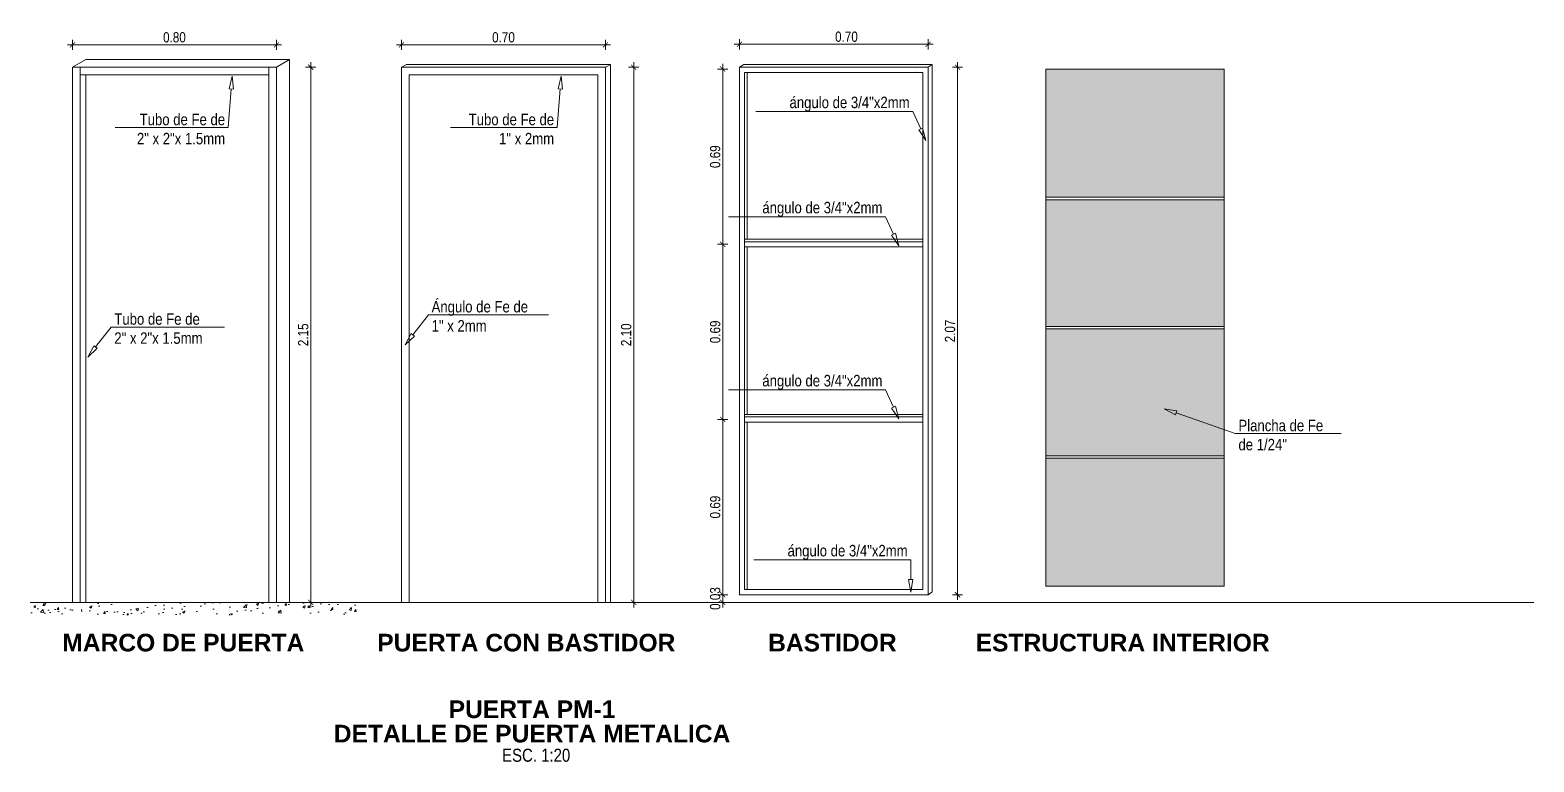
# Model space of a CAD drawing. Header units: metres. Extents: x 116.6 to 157, y -0.9 to 78.1.
# Drawn here: x 144.31 to 150.21, y 64.59 to 67.46 of the extents above; entities that cross this region are included whole.
import ezdxf
from ezdxf import colors
from ezdxf.entities.mleader import LeaderData, LeaderLine
from ezdxf.enums import TextEntityAlignment as Align
from ezdxf.math import Vec2, Vec3

# ---------------------------------------------------------------- set-up
doc = ezdxf.new("R2010")
doc.units = ezdxf.units.M
doc.layers.get('0').update_dxf_attribs({"color": 253})
doc.layers.get('Defpoints').update_dxf_attribs({"color": 30, "lineweight": 9})
for name, color, linetype, lineweight in [('-Acero techos', 252, 'Continuous', 13), ('-Achurado', 251, 'Continuous', 5), ('-Acotado', 251, 'Continuous', 5), ('-Textos', 7, 'Continuous', 20), ('FIC-2ES_VEREDA', 253, 'Continuous', 5)]:
    doc.layers.add(name, color=color, linetype=linetype, lineweight=lineweight)
doc.layers.add('G-TEXTOS-TITULOS', color=4, linetype='Continuous')
doc.styles.add('-Arial Narrow', font='ARIALN.TTF')
doc.styles.add('25-TITULO', font='arialbd.ttf', dxfattribs={"height": 0.1})
doc.dimstyles.new('Esc 1_20n', dxfattribs={"dimscale": 0.02, "dimtxt": 2, "dimasz": 1, "dimexe": 1, "dimexo": 1, "dimgap": 0.45, "dimtad": 1, "dimtoh": 1, "dimzin": 3, "dimdsep": 46, "dimtxsty": '-Arial Narrow', "dimblk": 'ARCHTICK', "dimcen": 1, "dimdle": 1, "dimclrd": 252, "dimclre": 252, "dimclrt": 252, "dimadec": 0, "dimazin": 0, "dimtfac": 1, "dimtix": 1, "dimtmove": 1, "dimatfit": 2, "dimldrblk": 'ARCHTICK', "dimfxl": 1, "dimfxlon": 1, "dimtolj": 2, "dimlwd": 5, "dimlwe": 5, "dimarcsym": 0})

# ---------------------------------------------------------------- blocks, each defined once
blk = doc.blocks.new('_ArchTick')
at = {"color": 0, "linetype": 'ByBlock', "const_width": 0.15}
blk.add_lwpolyline([(-0.5, -0.5), (0.5, 0.5)], dxfattribs=at)
blk = doc.blocks.new('*D163')
at = {"layer": '-Acotado', "color": 252, "lineweight": 5, "transparency": 16777216}
for p, q in [((147.9475, 67.3324), (147.9475, 65.2224)), ((147.9275, 67.3124), (147.9675, 67.3124)), ((147.9275, 65.2424), (147.9675, 65.2424))]:
    blk.add_line(p, q, dxfattribs=at)
at = {"layer": 'Defpoints', "color": 0, "transparency": 16777216}
for p in [(147.8316, 67.3124), (147.8316, 65.2424), (147.9475, 65.2424)]:
    blk.add_point(p, dxfattribs=at)
at = {"layer": '-Acotado', "color": 252, "lineweight": 5, "transparency": 16777216, "xscale": 0.02, "yscale": 0.02, "zscale": 0.02}
for p, rotation in [((147.9475, 67.3124), 90), ((147.9475, 65.2424), 270)]:
    blk.add_blockref('_ArchTick', p, dxfattribs=dict(at, rotation=rotation))
at = {"layer": '-Acotado', "color": 252, "transparency": 16777216, "insert": (147.9181, 66.2774), "char_height": 0.04, "attachment_point": 5, "rotation": 90, "style": '-Arial Narrow'}
blk.add_mtext('\\A2;2.07', dxfattribs=at)
blk = doc.blocks.new('*D164')
at = {"layer": '-Acotado', "color": 252, "lineweight": 5, "transparency": 16777216}
for p, q in [((147.0461, 65.9301), (147.0061, 65.9301)), ((147.0261, 65.9501), (147.0261, 65.2224)), ((147.0461, 65.2424), (147.0061, 65.2424))]:
    blk.add_line(p, q, dxfattribs=at)
at = {"layer": 'Defpoints', "color": 0, "transparency": 16777216}
for p in [(147.1116, 65.9301), (147.0261, 65.2424), (147.0916, 65.2424)]:
    blk.add_point(p, dxfattribs=at)
at = {"layer": '-Acotado', "color": 252, "lineweight": 5, "transparency": 16777216, "xscale": 0.02, "yscale": 0.02, "zscale": 0.02}
for p, rotation in [((147.0261, 65.9301), 90), ((147.0261, 65.2424), 270)]:
    blk.add_blockref('_ArchTick', p, dxfattribs=dict(at, rotation=rotation))
at = {"layer": '-Acotado', "color": 252, "transparency": 16777216, "insert": (146.9966, 65.5863), "char_height": 0.04, "attachment_point": 5, "rotation": 90, "style": '-Arial Narrow'}
blk.add_mtext('\\A2;0.69', dxfattribs=at)
blk = doc.blocks.new('_ClosedBlank')
at = {"color": 0, "linetype": 'ByBlock', "lineweight": -2}
for p, q in [((-1, 0.17), (0, 0)), ((-1, 0.17), (-1, -0.17)), ((0, 0), (-1, -0.17))]:
    blk.add_line(p, q, dxfattribs=at)
blk = doc.blocks.new('*D165')
at = {"layer": '-Acotado', "color": 252, "lineweight": 5, "transparency": 16777216}
for p, q in [((147.0716, 67.4028), (147.8516, 67.4028)), ((147.0916, 67.3828), (147.0916, 67.4228)), ((147.8316, 67.3828), (147.8316, 67.4228))]:
    blk.add_line(p, q, dxfattribs=at)
at = {"layer": 'Defpoints', "color": 0, "transparency": 16777216}
for p in [(147.8316, 67.4028), (147.0916, 67.2311), (147.8316, 67.2311)]:
    blk.add_point(p, dxfattribs=at)
at = {"layer": '-Acotado', "color": 252, "lineweight": 5, "transparency": 16777216, "xscale": 0.02, "yscale": 0.02, "zscale": 0.02, "rotation": 180}
blk.add_blockref('_ArchTick', (147.0916, 67.4028), dxfattribs=at)
at = {"layer": '-Acotado', "color": 252, "lineweight": 5, "transparency": 16777216, "xscale": 0.02, "yscale": 0.02, "zscale": 0.02}
blk.add_blockref('_ArchTick', (147.8316, 67.4028), dxfattribs=at)
at = {"layer": '-Acotado', "color": 252, "transparency": 16777216, "insert": (147.5116, 67.4322), "char_height": 0.04, "attachment_point": 5, "style": '-Arial Narrow'}
blk.add_mtext('\\A2;0.70', dxfattribs=at)
blk = doc.blocks.new('*D166')
at = {"layer": '-Acotado', "color": 252, "lineweight": 5, "transparency": 16777216}
for p, q in [((145.4098, 65.1924), (145.4098, 67.3324)), ((145.3898, 67.3124), (145.4298, 67.3124)), ((145.3898, 65.2124), (145.4298, 65.2124))]:
    blk.add_line(p, q, dxfattribs=at)
at = {"layer": 'Defpoints', "color": 0, "transparency": 16777216}
for p in [(145.275, 67.3124), (145.4098, 67.3124), (145.275, 65.2124)]:
    blk.add_point(p, dxfattribs=at)
at = {"layer": '-Acotado', "color": 252, "lineweight": 5, "transparency": 16777216, "xscale": 0.02, "yscale": 0.02, "zscale": 0.02}
for p, rotation in [((145.4098, 67.3124), 90), ((145.4098, 65.2124), 270)]:
    blk.add_blockref('_ArchTick', p, dxfattribs=dict(at, rotation=rotation))
at = {"layer": '-Acotado', "color": 252, "transparency": 16777216, "insert": (145.3803, 66.2624), "char_height": 0.04, "attachment_point": 5, "rotation": 90, "style": '-Arial Narrow'}
blk.add_mtext('\\A2;2.15', dxfattribs=at)
blk = doc.blocks.new('*D167')
at = {"layer": '-Acotado', "color": 252, "lineweight": 5, "transparency": 16777216}
for p, q in [((144.455, 67.4004), (145.295, 67.4004)), ((144.475, 67.3804), (144.475, 67.4204)), ((145.275, 67.3804), (145.275, 67.4204))]:
    blk.add_line(p, q, dxfattribs=at)
at = {"layer": 'Defpoints', "color": 0, "transparency": 16777216}
for p in [(145.275, 67.4004), (144.475, 67.3124), (145.275, 67.3124)]:
    blk.add_point(p, dxfattribs=at)
at = {"layer": '-Acotado', "color": 252, "lineweight": 5, "transparency": 16777216, "xscale": 0.02, "yscale": 0.02, "zscale": 0.02, "rotation": 180}
blk.add_blockref('_ArchTick', (144.475, 67.4004), dxfattribs=at)
at = {"layer": '-Acotado', "color": 252, "lineweight": 5, "transparency": 16777216, "xscale": 0.02, "yscale": 0.02, "zscale": 0.02}
blk.add_blockref('_ArchTick', (145.275, 67.4004), dxfattribs=at)
at = {"layer": '-Acotado', "color": 252, "transparency": 16777216, "insert": (144.875, 67.4298), "char_height": 0.04, "attachment_point": 5, "style": '-Arial Narrow'}
blk.add_mtext('\\A2;0.80', dxfattribs=at)
blk = doc.blocks.new('*D823')
at = {"layer": '-Acotado', "color": 252, "lineweight": 5, "transparency": 16777216}
for p, q in [((147.0261, 65.2424), (147.0261, 65.2624)), ((147.0461, 65.2424), (147.0061, 65.2424)), ((147.0461, 65.2124), (147.0061, 65.2124)), ((147.0261, 65.2424), (147.0261, 65.2124)), ((147.0261, 65.2124), (147.0261, 65.1924))]:
    blk.add_line(p, q, dxfattribs=at)
at = {"layer": 'Defpoints', "color": 0, "transparency": 16777216}
for p in [(147.0261, 65.2124), (147.0916, 65.2124), (147.1116, 65.2424)]:
    blk.add_point(p, dxfattribs=at)
at = {"layer": '-Acotado', "color": 252, "lineweight": 5, "transparency": 16777216, "xscale": 0.02, "yscale": 0.02, "zscale": 0.02}
for p, rotation in [((147.0261, 65.2424), 270), ((147.0261, 65.2124), 90)]:
    blk.add_blockref('_ArchTick', p, dxfattribs=dict(at, rotation=rotation))
at = {"layer": '-Acotado', "color": 252, "transparency": 16777216, "insert": (146.9966, 65.2274), "char_height": 0.04, "attachment_point": 5, "rotation": 90, "style": '-Arial Narrow'}
blk.add_mtext('\\A2;0.03', dxfattribs=at)
blk = doc.blocks.new('*D824')
at = {"layer": '-Acotado', "color": 252, "lineweight": 5, "transparency": 16777216}
for p, q in [((145.7459, 67.4004), (146.5859, 67.4004)), ((145.7659, 67.3804), (145.7659, 67.4204)), ((146.5659, 67.3804), (146.5659, 67.4204))]:
    blk.add_line(p, q, dxfattribs=at)
at = {"layer": 'Defpoints', "color": 0, "transparency": 16777216}
for p in [(146.5659, 67.4004), (145.7659, 67.3124), (146.5659, 67.3124)]:
    blk.add_point(p, dxfattribs=at)
at = {"layer": '-Acotado', "color": 252, "lineweight": 5, "transparency": 16777216, "xscale": 0.02, "yscale": 0.02, "zscale": 0.02, "rotation": 180}
blk.add_blockref('_ArchTick', (145.7659, 67.4004), dxfattribs=at)
at = {"layer": '-Acotado', "color": 252, "lineweight": 5, "transparency": 16777216, "xscale": 0.02, "yscale": 0.02, "zscale": 0.02}
blk.add_blockref('_ArchTick', (146.5659, 67.4004), dxfattribs=at)
at = {"layer": '-Acotado', "color": 252, "transparency": 16777216, "insert": (146.1659, 67.4298), "char_height": 0.04, "attachment_point": 5, "style": '-Arial Narrow'}
blk.add_mtext('\\A2;0.70', dxfattribs=at)
blk = doc.blocks.new('*D825')
at = {"layer": '-Acotado', "color": 252, "lineweight": 5, "transparency": 16777216}
for p, q in [((147.0461, 66.6178), (147.0061, 66.6178)), ((147.0261, 66.6378), (147.0261, 65.9101)), ((147.0461, 65.9301), (147.0061, 65.9301))]:
    blk.add_line(p, q, dxfattribs=at)
at = {"layer": 'Defpoints', "color": 0, "transparency": 16777216}
for p in [(147.1116, 66.6178), (147.0261, 65.9301), (147.0916, 65.9301)]:
    blk.add_point(p, dxfattribs=at)
at = {"layer": '-Acotado', "color": 252, "lineweight": 5, "transparency": 16777216, "xscale": 0.02, "yscale": 0.02, "zscale": 0.02}
for p, rotation in [((147.0261, 66.6178), 90), ((147.0261, 65.9301), 270)]:
    blk.add_blockref('_ArchTick', p, dxfattribs=dict(at, rotation=rotation))
at = {"layer": '-Acotado', "color": 252, "transparency": 16777216, "insert": (146.9966, 66.2739), "char_height": 0.04, "attachment_point": 5, "rotation": 90, "style": '-Arial Narrow'}
blk.add_mtext('\\A2;0.69', dxfattribs=at)
blk = doc.blocks.new('*D826')
at = {"layer": '-Acotado', "color": 252, "lineweight": 5, "transparency": 16777216}
for p, q in [((147.0261, 67.3255), (147.0261, 66.5978)), ((147.0461, 67.3055), (147.0061, 67.3055)), ((147.0461, 66.6178), (147.0061, 66.6178))]:
    blk.add_line(p, q, dxfattribs=at)
at = {"layer": 'Defpoints', "color": 0, "transparency": 16777216}
for p in [(147.1116, 67.3055), (147.0261, 66.6178), (147.0916, 66.6178)]:
    blk.add_point(p, dxfattribs=at)
at = {"layer": '-Acotado', "color": 252, "lineweight": 5, "transparency": 16777216, "xscale": 0.02, "yscale": 0.02, "zscale": 0.02}
for p, rotation in [((147.0261, 67.3055), 90), ((147.0261, 66.6178), 270)]:
    blk.add_blockref('_ArchTick', p, dxfattribs=dict(at, rotation=rotation))
at = {"layer": '-Acotado', "color": 252, "transparency": 16777216, "insert": (146.9966, 66.9616), "char_height": 0.04, "attachment_point": 5, "rotation": 90, "style": '-Arial Narrow'}
blk.add_mtext('\\A2;0.69', dxfattribs=at)
blk = doc.blocks.new('*D827')
at = {"layer": '-Acotado', "color": 252, "lineweight": 5, "transparency": 16777216}
for p, q in [((146.677, 67.3324), (146.677, 65.1924)), ((146.657, 67.3124), (146.697, 67.3124)), ((146.657, 65.2124), (146.697, 65.2124))]:
    blk.add_line(p, q, dxfattribs=at)
at = {"layer": 'Defpoints', "color": 0, "transparency": 16777216}
for p in [(146.5659, 67.3124), (146.5853, 65.2124), (146.677, 65.2124)]:
    blk.add_point(p, dxfattribs=at)
at = {"layer": '-Acotado', "color": 252, "lineweight": 5, "transparency": 16777216, "xscale": 0.02, "yscale": 0.02, "zscale": 0.02}
for p, rotation in [((146.677, 67.3124), 90), ((146.677, 65.2124), 270)]:
    blk.add_blockref('_ArchTick', p, dxfattribs=dict(at, rotation=rotation))
at = {"layer": '-Acotado', "color": 252, "transparency": 16777216, "insert": (146.6476, 66.2624), "char_height": 0.04, "attachment_point": 5, "rotation": 90, "style": '-Arial Narrow'}
blk.add_mtext('\\A2;2.10', dxfattribs=at)

msp = doc.modelspace()

# ---------------------------------------------------------------- hatches: boundary and pattern name
at = {"layer": '-Acero techos', "true_color": 0xc7c8ca}
h = msp.add_hatch(color=9, dxfattribs=at)
h.dxf.hatch_style = 1
h.paths.add_polyline_path([(148.2932, 65.7778), (148.2932, 65.2753), (148.9932, 65.2753), (148.9932, 65.7778)])
h.paths.add_polyline_path([(148.9932, 65.7878), (148.9932, 66.2853), (148.2932, 66.2853), (148.2932, 65.7878)])
h.paths.add_polyline_path([(148.2932, 66.7928), (148.2932, 66.2953), (148.9932, 66.2953), (148.9932, 66.7928)])
h.paths.add_polyline_path([(148.9932, 66.8028), (148.9932, 67.3053), (148.2932, 67.3053), (148.2932, 66.8028)])
at = {"layer": '-Achurado', "ltscale": 0.009}
h = msp.add_hatch(dxfattribs=at)
h.set_pattern_fill('AR-CONC', color=256, scale=0.0005)
h.set_pattern_definition([(50, (-1358.216275, -1365.50537), (0.0910923345, -0.0079695428), [0.009525, -0.104775]), (355, (-1358.21627, -1365.50537), (-0.0176217107, 0.0955284226), [0.00762, -0.083820292]), (100.4514447, (-1358.20868, -1365.50603), (0.0734706235, 0.087558876), [0.0080950044, -0.0890451223]), (46.1842, (-1358.21627, -1365.47997), (0.1355395204, -0.021021164), [0.0142875, -0.1571625]), (96.6355576, (-1358.20498, -1365.48172), (0.118702067, 0.123713062), [0.012142512, -0.133567804]), (351.184151, (-1358.21627, -1365.47997), (0.118702067, 0.123713062), [0.0114299835, -0.125729866]), (21, (-1358.203575, -1365.48632), (0.0758071956, -0.051132599), [0.009525, -0.104775]), (326, (-1358.20357, -1365.48632), (0.030901014, 0.092093983), [0.00762, -0.08382]), (71.451445, (-1358.19726, -1365.49058), (0.1067082096, 0.0409613844), [0.0080950044, -0.089044969]), (37.5, (-1358.216275, -1365.505367), (0.0015443016, 0.04227751944), [0, -0.082804, 0, -0.08509, 0, -0.0841375]), (7.5, (-1358.216275, -1365.505367), (0.0334098313, 0.0500902874), [0, -0.048514, 0, -0.080899, 0, -0.0320675]), (327.5, (-1358.244596, -1365.505367), (0.0677952976, -0.002864372), [0, -0.03175, 0, -0.09906, 0, -0.131445]), (317.5, (-1358.257296, -1365.505367), (0.0740645907, 0.0127132455), [0, -0.041275, 0, -0.065786, 0, -0.093345])])
h.paths.add_polyline_path([(144.475, 65.2124), (144.3086, 65.2124), (144.3086, 65.1624), (144.475, 65.1624)])
h.paths.add_polyline_path([(145.34, 65.2124), (144.51, 65.2124), (144.51, 65.1624), (145.34, 65.1624)])
h.paths.add_polyline_path([(145.5995, 65.2124), (145.375, 65.2124), (145.375, 65.1624), (145.5995, 65.1624)])

# ---------------------------------------------------------------- linework, layer by layer
at = {"layer": '-Acero techos'}
for p, q in [((144.475, 67.3124), (144.527, 67.3424)), ((145.7659, 67.3124), (145.7853, 67.3236)), ((147.1085, 67.3231), (147.0916, 67.3124)), ((147.1085, 67.3231), (147.8485, 67.3231)), ((147.8485, 67.3231), (147.8316, 67.3124)), ((147.8485, 67.3231), (147.8485, 65.2531)), ((144.475, 67.3124), (144.505, 67.3124)), ((144.475, 65.2124), (144.475, 67.3124)), ((144.505, 67.3124), (144.505, 67.2824)), ((145.245, 67.2824), (144.505, 67.2824)), ((144.505, 67.2824), (145.245, 67.2824)), ((144.505, 67.2824), (144.527, 67.2824)), ((144.527, 67.2824), (144.527, 65.2124)), ((145.275, 67.3124), (145.245, 67.3124)), ((145.245, 67.3124), (145.245, 67.2774)), ((145.245, 67.2824), (145.245, 65.2124)), ((145.245, 67.2774), (145.245, 67.2774)), ((145.275, 65.2124), (145.275, 67.3124)), ((145.7659, 67.3124), (145.7959, 67.3124)), ((145.7659, 65.2124), (145.7659, 67.3124)), ((146.5359, 67.2824), (145.7959, 67.2824)), ((145.7959, 67.2824), (145.8178, 67.2824)), ((145.7959, 67.2824), (146.5359, 67.2824)), ((146.5359, 67.2824), (146.5359, 65.2124)), ((146.5359, 67.2774), (146.5359, 67.2774)), ((146.5659, 65.2124), (146.5659, 67.3124)), ((147.8316, 67.3124), (147.0916, 67.3124)), ((147.0916, 67.3124), (147.0916, 66.2524)), ((147.8116, 67.2924), (147.8116, 65.2624)), ((147.8316, 67.3124), (147.8316, 65.2424)), ((148.9932, 66.8028), (148.2932, 66.8028)), ((148.9932, 66.7928), (148.2932, 66.7928)), ((147.1116, 66.6378), (147.8116, 66.6378)), ((147.1116, 66.6278), (147.8116, 66.6278)), ((147.1116, 66.6078), (147.8116, 66.6078)), ((148.2932, 66.2953), (148.9932, 66.2953)), ((148.2932, 66.2853), (148.9932, 66.2853)), ((147.0916, 66.2524), (147.0916, 65.2424)), ((147.1116, 65.9501), (147.8116, 65.9501)), ((147.1116, 65.9401), (147.8116, 65.9401)), ((147.1116, 65.9201), (147.8116, 65.9201)), ((148.9932, 65.7878), (148.2932, 65.7878)), ((148.9932, 65.7778), (148.2932, 65.7778)), ((147.1116, 65.2924), (147.1116, 65.2624)), ((147.8116, 65.2624), (147.1116, 65.2624)), ((147.8316, 65.2424), (147.0916, 65.2424)), ((147.8485, 65.2531), (147.8316, 65.2424))]:
    msp.add_line(p, q, dxfattribs=at)
for points in [[(144.527, 67.3424), (145.327, 67.3424)], [(145.275, 67.3124), (145.327, 67.3424)], [(145.327, 67.3424), (145.327, 65.2124)], [(146.5659, 67.3124), (146.5853, 67.3236)], [(145.245, 67.2824), (144.505, 67.2824), (144.505, 67.3124), (145.275, 67.3124)], [(144.505, 65.2124), (144.505, 67.2824)], [(145.245, 65.2124), (145.245, 67.2824)], [(145.7959, 67.3124), (146.5659, 67.3124)], [(146.5359, 67.2824), (145.7959, 67.2824)], [(145.7959, 65.2124), (145.7959, 67.2824)], [(146.5359, 65.2124), (146.5359, 67.2824)], [(147.8116, 67.2924), (147.1116, 67.2924)], [(147.1116, 65.2924), (147.1116, 66.2674), (147.1116, 67.2924)], [(147.1224, 67.2924), (147.1224, 66.6378)], [(147.1224, 66.6078), (147.1224, 65.9501)], [(147.1224, 65.9201), (147.1224, 65.2624)]]:
    msp.add_lwpolyline(points, dxfattribs=at)
for points in [[(147.7839, 67.2947), (147.7839, 67.2947)], [(148.2932, 67.3053), (148.9932, 67.3053), (148.9932, 65.2753), (148.2932, 65.2753)]]:
    msp.add_lwpolyline(points, close=True, dxfattribs=at)
at = {"layer": '-Achurado'}
msp.add_line((144.3086, 65.2124), (145.5995, 65.2124), dxfattribs=at)
at = {"layer": 'FIC-2ES_VEREDA'}
for p, q in [((145.7853, 67.3236), (146.5853, 67.3236)), ((146.5853, 67.3236), (146.5853, 65.2124)), ((145.5995, 65.2124), (150.2087, 65.2124))]:
    msp.add_line(p, q, dxfattribs=at)
msp.add_lwpolyline([(147.1116, 67.2924), (147.8116, 67.2924), (147.8116, 65.2624), (147.1116, 65.2624)], close=True, dxfattribs=at)

# ---------------------------------------------------------------- texts
at = {"layer": '-Textos', "style": '-Arial Narrow'}
msp.add_text('ESC. 1:20', height=0.05122, dxfattribs=at).set_placement((146.2942, 64.6124), align=Align.MIDDLE_CENTER)
at = {"layer": 'G-TEXTOS-TITULOS', "color": 219, "true_color": 0x642165, "style": '25-TITULO'}
for s, height, p in [('MARCO DE PUERTA', 0.069141, (144.9098, 65.0543)), ('PUERTA CON BASTIDOR', 0.069141, (146.2556, 65.0543)), ('BASTIDOR', 0.06914, (147.4564, 65.0543)), ('ESTRUCTURA INTERIOR', 0.069141, (148.5952, 65.0543)), ('PUERTA PM-1', 0.069141, (146.2781, 64.7928)), ('DETALLE DE PUERTA METALICA', 0.069141, (146.2781, 64.6973))]:
    msp.add_text(s, height=height, dxfattribs=at).set_placement(p, align=Align.MIDDLE_CENTER)

# ---------------------------------------------------------------- dimensions: what is measured, and where the dimension line sits
at = {"layer": '-Acotado'}
dim = msp.add_linear_dim(base=(145.275, 67.4004), p1=(144.475, 67.3124), p2=(145.275, 67.3124), dimstyle='Esc 1_20n', dxfattribs=at)
dim.commit()
dim.dimension.update_dxf_attribs({"geometry": '*D167', "text_midpoint": (144.875, 67.4298)})
dim = msp.add_linear_dim(base=(146.5659, 67.4004), p1=(145.7659, 67.3124), p2=(146.5659, 67.3124), text='0.70', dimstyle='Esc 1_20n', dxfattribs=at)
dim.commit()
dim.dimension.update_dxf_attribs({"geometry": '*D824', "text_midpoint": (146.1659, 67.4298)})
dim = msp.add_linear_dim(base=(147.8316, 67.4028), p1=(147.0916, 67.2311), p2=(147.8316, 67.2311), text='0.70', dimstyle='Esc 1_20n', dxfattribs=at)
dim.commit()
dim.dimension.update_dxf_attribs({"geometry": '*D165', "text_midpoint": (147.5116, 67.4028), "dimtype": 160})
for base, p1, p2, text, picture, middle in [((145.4098, 67.3124), (145.275, 65.2124), (145.275, 67.3124), '2.15', '*D166', (145.3803, 66.2624)), ((147.9475, 65.2424), (147.8316, 67.3124), (147.8316, 65.2424), '2.07', '*D163', (147.9181, 66.2774))]:
    dim = msp.add_linear_dim(base=base, p1=p1, p2=p2, angle=90, text=text, dimstyle='Esc 1_20n', dxfattribs=at)
    dim.commit()
    dim.dimension.update_dxf_attribs({"geometry": picture, "text_midpoint": middle})
for base, p1, p2, picture, middle in [((146.677, 65.2124), (146.5659, 67.3124), (146.5853, 65.2124), '*D827', (146.6476, 66.2624)), ((147.0261, 66.6178), (147.1116, 67.3055), (147.0916, 66.6178), '*D826', (146.9966, 66.9616)), ((147.0261, 65.9301), (147.1116, 66.6178), (147.0916, 65.9301), '*D825', (146.9966, 66.2739)), ((147.0261, 65.2424), (147.1116, 65.9301), (147.0916, 65.2424), '*D164', (146.9966, 65.5863)), ((147.0261, 65.2124), (147.1116, 65.2424), (147.0916, 65.2124), '*D823', (146.9966, 65.2274))]:
    dim = msp.add_linear_dim(base=base, p1=p1, p2=p2, angle=90, dimstyle='Esc 1_20n', dxfattribs=at)
    dim.commit()
    dim.dimension.update_dxf_attribs({"geometry": picture, "text_midpoint": middle})

# ---------------------------------------------------------------- leaders
at = {"layer": '-Acotado', "ltscale": 0.009}
ml = msp.add_multileader_mtext('Standard', dxfattribs=at)
ml.set_content('\\A1;Tubo de Fe de\\P2" x 2"x 1.5mm', color=7, style='-Arial Narrow')
ml.set_leader_properties(color=7, linetype='ByLayer', lineweight=0)
ml.set_arrow_properties(name='CLOSEDBLANK')
ml.build(insert=Vec2(0, 0))
ml.multileader.update_dxf_attribs({"has_dogleg": 0, "text_left_attachment_type": 6, "text_right_attachment_type": 6, "dogleg_length": 0, "arrow_head_size": 0.05, "scale": 0.025})
ctx = ml.context
ctx.base_point, ctx.scale, ctx.char_height, ctx.arrow_head_size, ctx.landing_gap_size, ctx.plane_origin = Vec3(144.72, 67.0759), 0.025, 0.045, 0.05, 0.0125, Vec3(145.0799, 66.8609)
ctx.left_attachment, ctx.right_attachment, ctx.text_align_type = 6, 6, 2
notes = []
notes.append((ctx, [(0, (1, 1, 0), (145.0863, 67.0759), (-1, 0), 0, [(0, [(145.1019, 67.2774)], 0, [])])]))
ctx.mtext.insert, ctx.mtext.alignment, ctx.mtext.flow_direction = Vec3(145.0738, 67.1299), 3, 5
ml = msp.add_multileader_mtext('Standard', dxfattribs=at)
ml.set_content('\\A1;Tubo de Fe de\\P1" x 2mm', color=7, style='-Arial Narrow')
ml.set_leader_properties(color=7, linetype='ByLayer', lineweight=0)
ml.set_arrow_properties(name='CLOSEDBLANK')
ml.build(insert=Vec2(0, 0))
ml.multileader.update_dxf_attribs({"has_dogleg": 0, "text_left_attachment_type": 6, "text_right_attachment_type": 6, "dogleg_length": 0, "arrow_head_size": 0.05, "scale": 0.025})
ctx = ml.context
ctx.base_point, ctx.scale, ctx.char_height, ctx.arrow_head_size, ctx.landing_gap_size, ctx.plane_origin = Vec3(146.0203, 67.0759), 0.025, 0.045, 0.05, 0.0125, Vec3(146.3707, 66.8609)
ctx.left_attachment, ctx.right_attachment, ctx.text_align_type = 6, 6, 2
notes.append((ctx, [(0, (1, 1, 0), (146.3772, 67.0759), (-1, 0), 0, [(0, [(146.3928, 67.2774)], 0, [])])]))
ctx.mtext.insert, ctx.mtext.alignment, ctx.mtext.flow_direction = Vec3(146.3647, 67.1299), 3, 5
ml = msp.add_multileader_mtext('Standard', dxfattribs=at)
ml.set_content('ángulo de 3/4"x2mm', color=7, style='-Arial Narrow')
ml.set_leader_properties(color=7, linetype='ByLayer', lineweight=0)
ml.set_arrow_properties(name='CLOSEDBLANK')
ml.build(insert=Vec2(0, 0))
ml.multileader.update_dxf_attribs({"has_dogleg": 0, "text_left_attachment_type": 6, "text_right_attachment_type": 6, "dogleg_length": 0, "arrow_head_size": 0.05, "scale": 0.025})
ctx = ml.context
ctx.base_point, ctx.scale, ctx.char_height, ctx.arrow_head_size, ctx.landing_gap_size, ctx.plane_origin = Vec3(147.2808, 67.1389), 0.025, 0.045, 0.05, 0.0125, Vec3(147.8491, 66.8249)
ctx.left_attachment, ctx.right_attachment, ctx.text_align_type = 6, 6, 2
notes.append((ctx, [(0, (1, 1, 0), (147.7718, 67.1389), (-1, 0), 0, [(0, [(147.8234, 67.0249)], 0, [])])]))
ctx.mtext.insert, ctx.mtext.alignment, ctx.mtext.flow_direction = Vec3(147.7593, 67.1971), 3, 5
ml = msp.add_multileader_mtext('Standard', dxfattribs=at)
ml.set_content('ángulo de 3/4"x2mm', color=7, style='-Arial Narrow')
ml.set_leader_properties(color=7, linetype='ByLayer', lineweight=0)
ml.set_arrow_properties(name='CLOSEDBLANK')
ml.build(insert=Vec2(0, 0))
ml.multileader.update_dxf_attribs({"has_dogleg": 0, "text_left_attachment_type": 6, "text_right_attachment_type": 6, "dogleg_length": 0, "arrow_head_size": 0.05, "scale": 0.025})
ctx = ml.context
ctx.base_point, ctx.scale, ctx.char_height, ctx.arrow_head_size, ctx.landing_gap_size, ctx.plane_origin = Vec3(147.1741, 66.7259), 0.025, 0.045, 0.05, 0.0125, Vec3(147.7424, 66.412)
ctx.left_attachment, ctx.right_attachment, ctx.text_align_type = 6, 6, 2
notes.append((ctx, [(0, (1, 1, 0), (147.6651, 66.7259), (-1, 0), 0, [(0, [(147.7167, 66.612)], 0, [])])]))
ctx.mtext.insert, ctx.mtext.alignment, ctx.mtext.flow_direction = Vec3(147.6526, 66.7842), 3, 5
ml = msp.add_multileader_mtext('Standard', dxfattribs=at)
ml.set_content('\\A1;Ángulo de Fe de\\P1" x 2mm', color=7, style='-Arial Narrow')
ml.set_leader_properties(color=7, linetype='ByLayer', lineweight=0)
ml.set_arrow_properties(name='CLOSEDBLANK')
ml.build(insert=Vec2(0, 0))
ml.multileader.update_dxf_attribs({"has_dogleg": 0, "text_left_attachment_type": 6, "text_right_attachment_type": 6, "dogleg_length": 0, "arrow_head_size": 0.05, "scale": 0.025})
ctx = ml.context
ctx.base_point, ctx.scale, ctx.char_height, ctx.arrow_head_size, ctx.landing_gap_size, ctx.plane_origin = Vec3(145.8715, 66.3413), 0.025, 0.045, 0.05, 0.0125, Vec3(145.857, 66.1411)
ctx.left_attachment, ctx.right_attachment = 6, 6
notes.append((ctx, [(1, (1, 1, 0), (145.8715, 66.3413), (1, 0), 0, [(0, [(145.7798, 66.2234)], 0, [])])]))
ctx.mtext.insert, ctx.mtext.flow_direction = Vec3(145.884, 66.3953), 5
ml = msp.add_multileader_mtext('Standard', dxfattribs=at)
ml.set_content('\\A1;Tubo de Fe de\\P2" x 2"x 1.5mm', color=7, style='-Arial Narrow')
ml.set_leader_properties(color=7, linetype='ByLayer', lineweight=0)
ml.set_arrow_properties(name='CLOSEDBLANK')
ml.build(insert=Vec2(0, 0))
ml.multileader.update_dxf_attribs({"has_dogleg": 0, "text_left_attachment_type": 6, "text_right_attachment_type": 6, "dogleg_length": 0, "arrow_head_size": 0.05, "scale": 0.025})
ctx = ml.context
ctx.base_point, ctx.scale, ctx.char_height, ctx.arrow_head_size, ctx.landing_gap_size, ctx.plane_origin = Vec3(144.6267, 66.293), 0.025, 0.045, 0.05, 0.0125, Vec3(144.6122, 66.0928)
ctx.left_attachment, ctx.right_attachment = 6, 6
notes.append((ctx, [(1, (1, 1, 0), (144.6267, 66.293), (1, 0), 0, [(0, [(144.535, 66.1751)], 0, [])])]))
ctx.mtext.insert, ctx.mtext.flow_direction = Vec3(144.6392, 66.347), 5
ml = msp.add_multileader_mtext('Standard', dxfattribs=at)
ml.set_content('ángulo de 3/4"x2mm', color=7, style='-Arial Narrow')
ml.set_leader_properties(color=7, linetype='ByLayer', lineweight=0)
ml.set_arrow_properties(name='CLOSEDBLANK')
ml.build(insert=Vec2(0, 0))
ml.multileader.update_dxf_attribs({"has_dogleg": 0, "text_left_attachment_type": 6, "text_right_attachment_type": 6, "dogleg_length": 0, "arrow_head_size": 0.05, "scale": 0.025})
ctx = ml.context
ctx.base_point, ctx.scale, ctx.char_height, ctx.arrow_head_size, ctx.landing_gap_size, ctx.plane_origin = Vec3(147.1741, 66.0467), 0.025, 0.045, 0.05, 0.0125, Vec3(147.7424, 65.7327)
ctx.left_attachment, ctx.right_attachment, ctx.text_align_type = 6, 6, 2
notes.append((ctx, [(0, (1, 1, 0), (147.6651, 66.0467), (-1, 0), 0, [(0, [(147.7167, 65.9327)], 0, [])])]))
ctx.mtext.insert, ctx.mtext.alignment, ctx.mtext.flow_direction = Vec3(147.6526, 66.1049), 3, 5
ml = msp.add_multileader_mtext('Standard', dxfattribs=at)
ml.set_content('\\A1;Plancha de Fe\\Pde 1/24" ', color=7, style='-Arial Narrow')
ml.set_leader_properties(color=7, linetype='ByLayer', lineweight=0)
ml.set_arrow_properties(name='CLOSEDBLANK')
ml.build(insert=Vec2(0, 0))
ml.multileader.update_dxf_attribs({"has_dogleg": 0, "text_left_attachment_type": 6, "text_right_attachment_type": 6, "dogleg_length": 0, "arrow_head_size": 0.05, "scale": 0.025})
ctx = ml.context
ctx.base_point, ctx.scale, ctx.char_height, ctx.arrow_head_size, ctx.landing_gap_size, ctx.plane_origin = Vec3(149.037, 65.875), 0.025, 0.045, 0.05, 0.0125, Vec3(148.5454, 65.6217)
ctx.left_attachment, ctx.right_attachment = 6, 6
notes.append((ctx, [(0, (1, 1, 0), (149.037, 65.875), (1, 0), 0, [(0, [(148.7578, 65.9724)], 0, [])])]))
ctx.mtext.insert, ctx.mtext.flow_direction = Vec3(149.0495, 65.929), 5
ml = msp.add_multileader_mtext('Standard', dxfattribs=at)
ml.set_content('ángulo de 3/4"x2mm', color=7, style='-Arial Narrow')
ml.set_leader_properties(color=7, linetype='ByLayer', lineweight=0)
ml.set_arrow_properties(name='CLOSEDBLANK')
ml.build(insert=Vec2(0, 0))
ml.multileader.update_dxf_attribs({"has_dogleg": 0, "text_left_attachment_type": 6, "text_right_attachment_type": 6, "dogleg_length": 0, "arrow_head_size": 0.05, "scale": 0.025})
ctx = ml.context
ctx.base_point, ctx.scale, ctx.char_height, ctx.arrow_head_size, ctx.landing_gap_size, ctx.plane_origin = Vec3(147.2731, 65.3794), 0.025, 0.045, 0.05, 0.0125, Vec3(147.8114, 65.2655)
ctx.left_attachment, ctx.right_attachment, ctx.text_align_type = 6, 6, 2
notes.append((ctx, [(0, (1, 1, 0), (147.7641, 65.3794), (-1, 0), 0, [(0, [(147.764, 65.2525)], 0, [])])]))
ctx.mtext.insert, ctx.mtext.alignment, ctx.mtext.flow_direction = Vec3(147.7516, 65.4377), 3, 5
for ctx, leaders in notes:
    for number, flags, end, landing, length, lines in leaders:
        leader = LeaderData()
        leader.index, (leader.has_last_leader_line, leader.has_dogleg_vector, leader.attachment_direction) = number, flags
        leader.last_leader_point, leader.dogleg_vector, leader.dogleg_length = Vec3(end), Vec3(landing), length
        for number, points, colour, breaks in lines:
            line = LeaderLine()
            line.index, line.vertices, line.color, line.breaks = number, Vec3.list(points), colors.encode_raw_color(colour), breaks
            leader.lines.append(line)
        ctx.leaders.append(leader)

doc.saveas('drawing.dxf')
